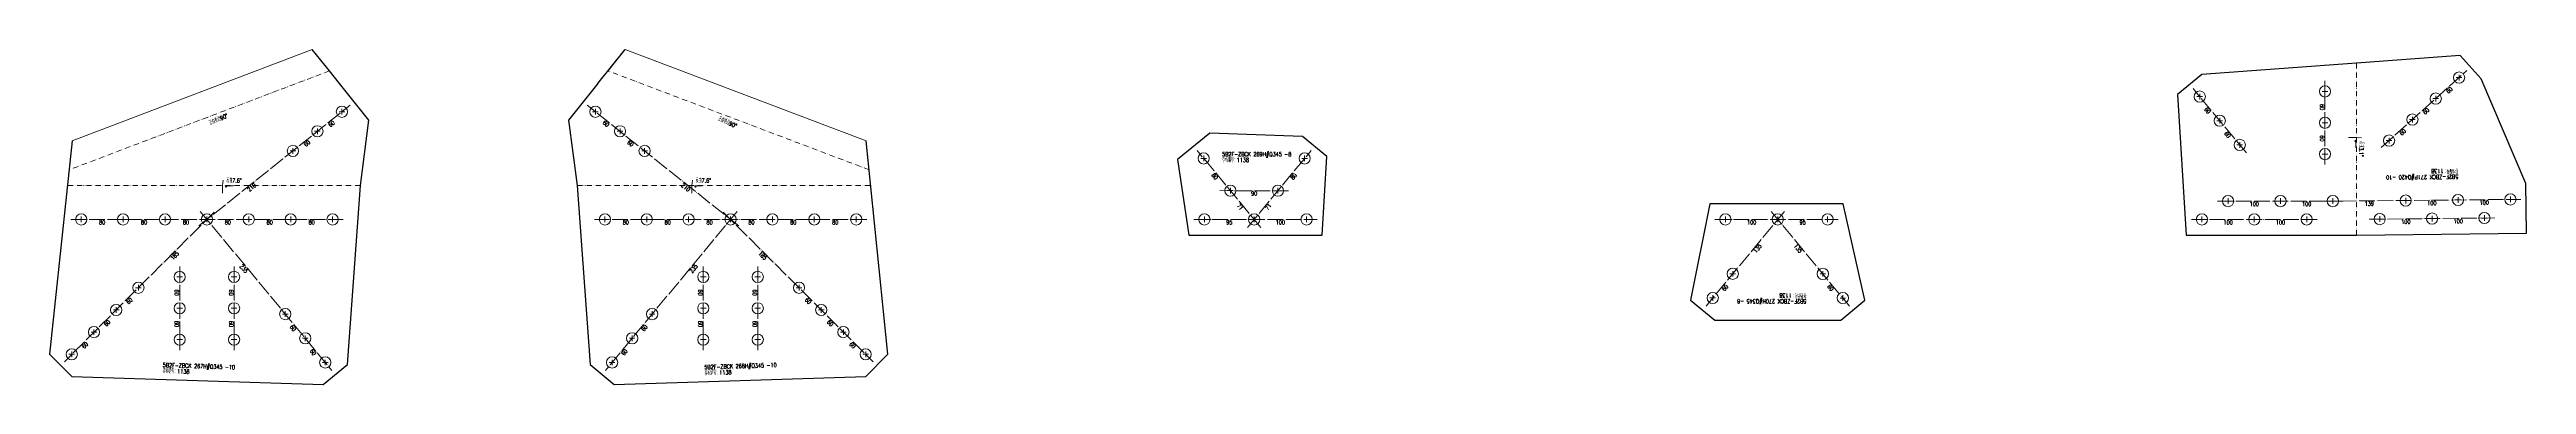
# Model space of a CAD drawing. Header units: millimetres. Extents: x -164 to 144402, y -33030 to 11430.
# Drawn here: x 30699 to 35430, y -15395 to -14754 of the extents above; entities that cross this region are included whole.
import ezdxf
from ezdxf.enums import TextEntityAlignment as Align

# ---------------------------------------------------------------- set-up
doc = ezdxf.new("R2010")
doc.units = ezdxf.units.MM
doc.header["$LTSCALE"] = 20
doc.linetypes.add('DASHDOT2X', pattern=[1.75, 1.5, -0.125, 0, -0.125])
doc.linetypes.add('DIVIDE', pattern=[0.875, 0.5, -0.125, 0, -0.125, 0, -0.125])
for name, color, linetype, lineweight in [('1', 7, 'Continuous', 25), ('11', 3, 'Continuous', 13), ('12', 7, 'Continuous', 13), ('5', 1, 'Continuous', 13), ('7', 2, 'DASHDOT2X', 13), ('8', 3, 'DIVIDE', 13)]:
    doc.layers.add(name, color=color, linetype=linetype, lineweight=lineweight)
doc.styles.get("Standard").update_dxf_attribs({"font": 'simplex', "width": 0.7, "bigfont": 'gbhzfs.shx'})

# ---------------------------------------------------------------- blocks, each defined once
blk = doc.blocks.new('M20')
for p, q in [((-0.5, 0), (0.5, 0)), ((0, -0.5), (0, 0.5))]:
    blk.add_line(p, q)
blk.add_circle((0, 0), 1)

msp = doc.modelspace()

# ---------------------------------------------------------------- linework, layer by layer
at = {"layer": '1'}
for p, q in [((31233.903, -14795.355), (31201.13, -14754.336)), ((31746.723, -14819.603), (31798.885, -14754.318)), ((31766.097, -14795.355), (31798.386, -14754.942)), ((31253.277, -14819.603), (31233.903, -14795.355)), ((34809.773, -14802.181), (34763.515, -14840.393)), ((35105, -14780.342), (34809.773, -14802.181)), ((35303.233, -14765.678), (35105, -14780.342)), ((35343.415, -14810.236), (35303.233, -14765.678)), ((31309.455, -14889.916), (31253.277, -14819.603)), ((31746.723, -14819.603), (31690.545, -14889.916)), ((34763.515, -14840.393), (34780, -15109.557)), ((35428.743, -15010.995), (35343.415, -14810.236)), ((31293.089, -15014.557), (31309.455, -14889.916)), ((31690.545, -14889.916), (31706.911, -15014.557)), ((30742.776, -14928.967), (30699.48, -15337.642)), ((32300.52, -15337.642), (32259.179, -14928.98)), ((32915.312, -14914.234), (32853.635, -14965.184)), ((33092.387, -14920.659), (32915.312, -14914.234)), ((33138.67, -14958.893), (33092.387, -14920.659)), ((32853.635, -14965.184), (32875, -15109.557)), ((33130, -15109.557), (33138.67, -14958.893)), ((31268.329, -15357.267), (31293.089, -15014.557)), ((31706.911, -15014.557), (31731.671, -15357.267)), ((35429.74, -15105.989), (35428.743, -15010.995)), ((33870, -15049.557), (33833.525, -15233.875)), ((34125, -15049.557), (33870, -15049.557)), ((34166.45, -15233.944), (34125, -15049.557)), ((32875, -15109.557), (33130, -15109.557)), ((34780, -15109.557), (35090, -15109.557)), ((35090, -15109.557), (35105, -15109.399)), ((35105, -15109.399), (35429.74, -15105.989)), ((33833.525, -15233.875), (33879.806, -15272.107)), ((33879.806, -15272.107), (34120.192, -15272.157)), ((34120.192, -15272.157), (34166.45, -15233.944)), ((30699.48, -15337.642), (30741.906, -15380.068)), ((31222.072, -15395.48), (31268.329, -15357.267)), ((31731.671, -15357.267), (31777.928, -15395.48)), ((32258.094, -15380.068), (32300.52, -15337.642)), ((30741.906, -15380.068), (31222.072, -15395.48)), ((31777.928, -15395.48), (32258.094, -15380.068))]:
    msp.add_line(p, q, dxfattribs=at)
at = {"layer": '12'}
for p, q in [((35105, -14922.871), (35090, -14922.871)), ((35104, -14927.871), (35102, -14929.871)), ((35102, -14929.871), (35104, -14931.871)), ((35104, -14942.871), (35104, -14927.871)), ((35105, -14922.871), (35114.986, -14923.351)), ((31029.867, -15014.557), (31031.052, -15004.645)), ((31029.867, -15014.557), (31029.867, -15029.557)), ((31049.867, -15015.557), (31034.867, -15015.557)), ((31034.867, -15015.557), (31036.867, -15017.557)), ((31036.867, -15017.557), (31038.867, -15015.557)), ((31926.133, -15014.557), (31927.318, -15004.645)), ((31926.133, -15014.557), (31926.133, -15029.557)), ((31946.133, -15015.557), (31931.133, -15015.557)), ((31931.133, -15015.557), (31933.133, -15017.557)), ((31933.133, -15017.557), (31935.133, -15015.557))]:
    msp.add_line(p, q, dxfattribs=at)
at = {"layer": '7'}
for p, q in [((35152.52, -14941.989), (35315.898, -14794.654)), ((34894.914, -14952.349), (34793.013, -14828.996)), ((35045, -14974.557), (35045, -14814.557)), ((30984.375, -15092.041), (31273.554, -14861.002)), ((32015.625, -15092.041), (31726.446, -14861.002)), ((33012.738, -15094.976), (32890.842, -14947.419)), ((32987.26, -15094.974), (33109.149, -14947.477)), ((33065.458, -15024.583), (32934.53, -15024.502)), ((35040.001, -15044.749), (35419.059, -15041.116)), ((31014.142, -15065.415), (30727.764, -15351.784)), ((30740, -15079.557), (31260, -15079.557)), ((30987.262, -15064.138), (31238.832, -15368.664)), ((32260, -15079.557), (31740, -15079.557)), ((32012.738, -15064.138), (31761.168, -15368.664)), ((31985.858, -15065.415), (32272.236, -15351.784)), ((32885, -15079.557), (33120, -15079.557)), ((34012.74, -15064.14), (33863.044, -15245.289)), ((33880, -15079.557), (34115, -15079.557)), ((33987.262, -15064.138), (34136.952, -15245.341)), ((35030, -15079.557), (34790, -15079.557)), ((35080, -15044.557), (34840, -15044.557)), ((35129.442, -15079.14), (35369.429, -15076.621)), ((30948, -15169.557), (30948, -15329.557)), ((31052, -15169.557), (31052, -15329.557)), ((31948, -15169.557), (31948, -15329.557)), ((32052, -15169.557), (32052, -15329.557))]:
    msp.add_line(p, q, dxfattribs=at)
at = {"layer": '8', "color": 0, "linetype": 'ByBlock'}
for p, q in [((31201.13, -14754.336), (30742.776, -14928.967)), ((32259.179, -14928.98), (31798.885, -14754.318))]:
    msp.add_line(p, q, dxfattribs=at)
at = {"layer": '8'}
for p, q in [((31233.903, -14795.355), (30736.869, -14984.724)), ((32264.805, -14984.594), (31766.097, -14795.355)), ((35105, -15109.399), (35105, -14780.342)), ((31293.089, -15014.557), (30733.708, -15014.557)), ((32266.292, -15014.557), (31706.911, -15014.557))]:
    msp.add_line(p, q, dxfattribs=at)

# ---------------------------------------------------------------- block references
at = {"layer": '5', "xscale": 10.75, "yscale": 10.75, "zscale": 10.75}
for p in [(35301.045, -14808.048), (34805.75, -14844.416), (35045, -14834.557), (35256.488, -14848.231), (31211.053, -14910.938), (31257.928, -14873.486), (31742.072, -14873.486), (31788.947, -14910.938), (34843.963, -14890.673), (35045, -14894.557), (35211.93, -14888.413), (31164.177, -14948.391), (31835.823, -14948.391), (34882.177, -14936.93), (35045, -14954.557), (35167.372, -14928.595), (32903.58, -14962.838), (33096.409, -14962.894), (32954.53, -15024.514), (33045.458, -15024.571), (34860, -15044.557), (34960, -15044.557), (35060, -15044.557), (35199.071, -15043.407), (35299.065, -15042.358), (35399.06, -15041.308), (30760, -15079.557), (30840, -15079.557), (30920, -15079.557), (31000, -15079.557), (31080, -15079.557), (31160, -15079.557), (31240, -15079.557), (31760, -15079.557), (31840, -15079.557), (31920, -15079.557), (32000, -15079.557), (32080, -15079.557), (32160, -15079.557), (32240, -15079.557), (32905, -15079.557), (33000, -15079.557), (33100, -15079.557), (33900, -15079.557), (34000, -15079.557), (34095, -15079.557), (34810, -15079.557), (34910, -15079.557), (35010, -15079.557), (35149.441, -15078.93), (35249.435, -15077.88), (35349.43, -15076.831), (30948, -15189.557), (31052, -15189.557), (31948, -15189.557), (32052, -15189.557), (33913.997, -15183.615), (34086.002, -15183.664), (30869.185, -15210.363), (32130.815, -15210.363), (33875.784, -15229.872), (34124.214, -15229.922), (30826.759, -15252.789), (30948, -15249.557), (31052, -15249.557), (31149.668, -15260.731), (31850.332, -15260.731), (31948, -15249.557), (32052, -15249.557), (32173.241, -15252.789), (30784.332, -15295.216), (30948, -15309.557), (31052, -15309.557), (31187.881, -15306.988), (31812.119, -15306.988), (31948, -15309.557), (32052, -15309.557), (32215.668, -15295.216), (30741.906, -15337.642), (31226.094, -15353.245), (31773.906, -15353.245), (32258.094, -15337.642)]:
    msp.add_blockref('M20', p, dxfattribs=at)

# ---------------------------------------------------------------- texts
at = {"layer": '11', "width": 0.7}
for s, rotation, p in [('60', 42.044296, (35279.771, -14829.253)), ('60', 38.62237, (31235.427, -14893.384)), ('60', 321.37763, (31764.573, -14893.384)), ('60', 309.560008, (34823.701, -14868.5)), ('60', 270, (35043.5, -14864.557)), ('60', 42.044296, (35235.213, -14869.436)), ('60', 38.62237, (31188.551, -14930.837)), ('60', 321.37763, (31811.449, -14930.837)), ('60', 309.560008, (34861.914, -14914.757)), ('60', 270, (35043.5, -14924.557)), ('60', 42.044296, (35190.656, -14909.618)), ('80', 309.559668, (32927.899, -14994.632)), ('80', 50.418728, (33072.089, -14994.688)), ('210', 38.62237, (31083.025, -15015.146)), ('210', 321.37763, (31916.975, -15015.146)), ('90', 359.964387, (32999.993, -15026.043)), ('71', 309.559668, (32976.109, -15052.991)), ('71', 50.418728, (33023.885, -15053.02)), ('139', 0.473658, (35129.548, -15045.482)), ('100', 0.601447, (35199.454, -15079.905)), ('100', 0.473658, (35249.08, -15044.382)), ('100', 0.601447, (35299.448, -15078.855)), ('100', 0.473658, (35349.075, -15043.333)), ('135', 50.426722, (33958.155, -15132.542)), ('135', 309.559668, (34041.844, -15132.566)), ('185', 44.998074, (30935.653, -15146.021)), ('235', 309.5602, (31073.678, -15171.099)), ('235', 50.4398, (31926.322, -15171.099)), ('185', 315.001926, (32064.347, -15146.021)), ('60', 44.998074, (30849.033, -15232.637)), ('60', 270, (30946.5, -15219.557)), ('60', 270, (31050.5, -15219.557)), ('60', 270, (31946.5, -15219.557)), ('60', 270, (32050.5, -15219.557)), ('60', 315.001926, (32150.967, -15232.637)), ('60', 50.426722, (33896.047, -15207.699)), ('60', 309.559668, (34103.952, -15207.748)), ('60', 44.998074, (30806.606, -15275.063)), ('60', 270, (30946.5, -15279.557)), ('60', 270, (31050.5, -15279.557)), ('60', 270, (31946.5, -15279.557)), ('60', 270, (32050.5, -15279.557)), ('60', 315.001926, (32193.394, -15275.063)), ('60', 44.998074, (30764.18, -15317.49)), ('60', 309.5602, (31167.618, -15284.814)), ('60', 50.4398, (31832.382, -15284.814)), ('60', 315.001926, (32235.82, -15317.49)), ('60', 309.5602, (31205.831, -15331.071)), ('60', 50.4398, (31794.169, -15331.071))]:
    msp.add_text(s, height=8, rotation=rotation, dxfattribs=at).set_placement(p, align=Align.TOP_CENTER)
for s, p in [('80', (30800, -15081.057)), ('80', (30880, -15081.057)), ('80', (30960, -15081.057)), ('80', (31040, -15081.057)), ('80', (31120, -15081.057)), ('80', (31200, -15081.057)), ('80', (31800, -15081.057)), ('80', (31880, -15081.057)), ('80', (31960, -15081.057)), ('80', (32040, -15081.057)), ('80', (32120, -15081.057)), ('80', (32200, -15081.057)), ('95', (32952.5, -15081.057)), ('100', (33050, -15081.057)), ('100', (33950, -15081.057)), ('95', (34047.5, -15081.057)), ('100', (34860, -15081.057)), ('100', (34910, -15046.057)), ('100', (34960, -15081.057)), ('100', (35010, -15046.057))]:
    msp.add_text(s, height=8, dxfattribs=at).set_placement(p, align=Align.TOP_CENTER)
at = {"layer": '12', "width": 0.7}
for s, rotation, p in [('正曲卷边90°', 23.770743, (31024.821, -14893.726)), ('正曲卷边90°', 336.229257, (31991.832, -14899.703)), ('反曲3.1°', 270, (35108, -14944.871))]:
    msp.add_text(s, height=8, rotation=rotation, dxfattribs=at).set_placement(p, align=Align.BOTTOM_CENTER)
for s, p in [('存档编号：1138 ', (32938.673, -14972.381)), ('5B2F-ZBCK 269H#Q345 -8 ', (32938.673, -14961.181))]:
    msp.add_text(s, height=8, dxfattribs=at).set_placement(p, align=Align.BOTTOM_LEFT)
for s, rotation, p in [('5B2F-ZBCK 271P#Q420 -10 ', 180.60164, (35299.546, -14991.503)), ('存档编号：1138 ', 180.60164, (35299.428, -14980.303)), ('5B2F-ZBCK 270H#Q345 -8 ', 180, (34054.64, -15229.866)), ('存档编号：1138 ', 180, (34054.64, -15218.666)), ('存档编号：1138 ', 358.161693, (30915.144, -15375.623)), ('5B2F-ZBCK 267H#Q345 -10 ', 358.161693, (30915.504, -15364.429)), ('存档编号：1138 ', 1.838307, (31950.525, -15379.935)), ('5B2F-ZBCK 268H#Q345 -10 ', 1.838307, (31950.166, -15368.741))]:
    msp.add_text(s, height=8, rotation=rotation, dxfattribs=at).set_placement(p, align=Align.BOTTOM_LEFT)
for p in [(31051.867, -15011.557), (31948.133, -15011.557)]:
    msp.add_text('反曲7.6°', height=8, dxfattribs=at).set_placement(p, align=Align.BOTTOM_CENTER)

doc.saveas('drawing.dxf')
